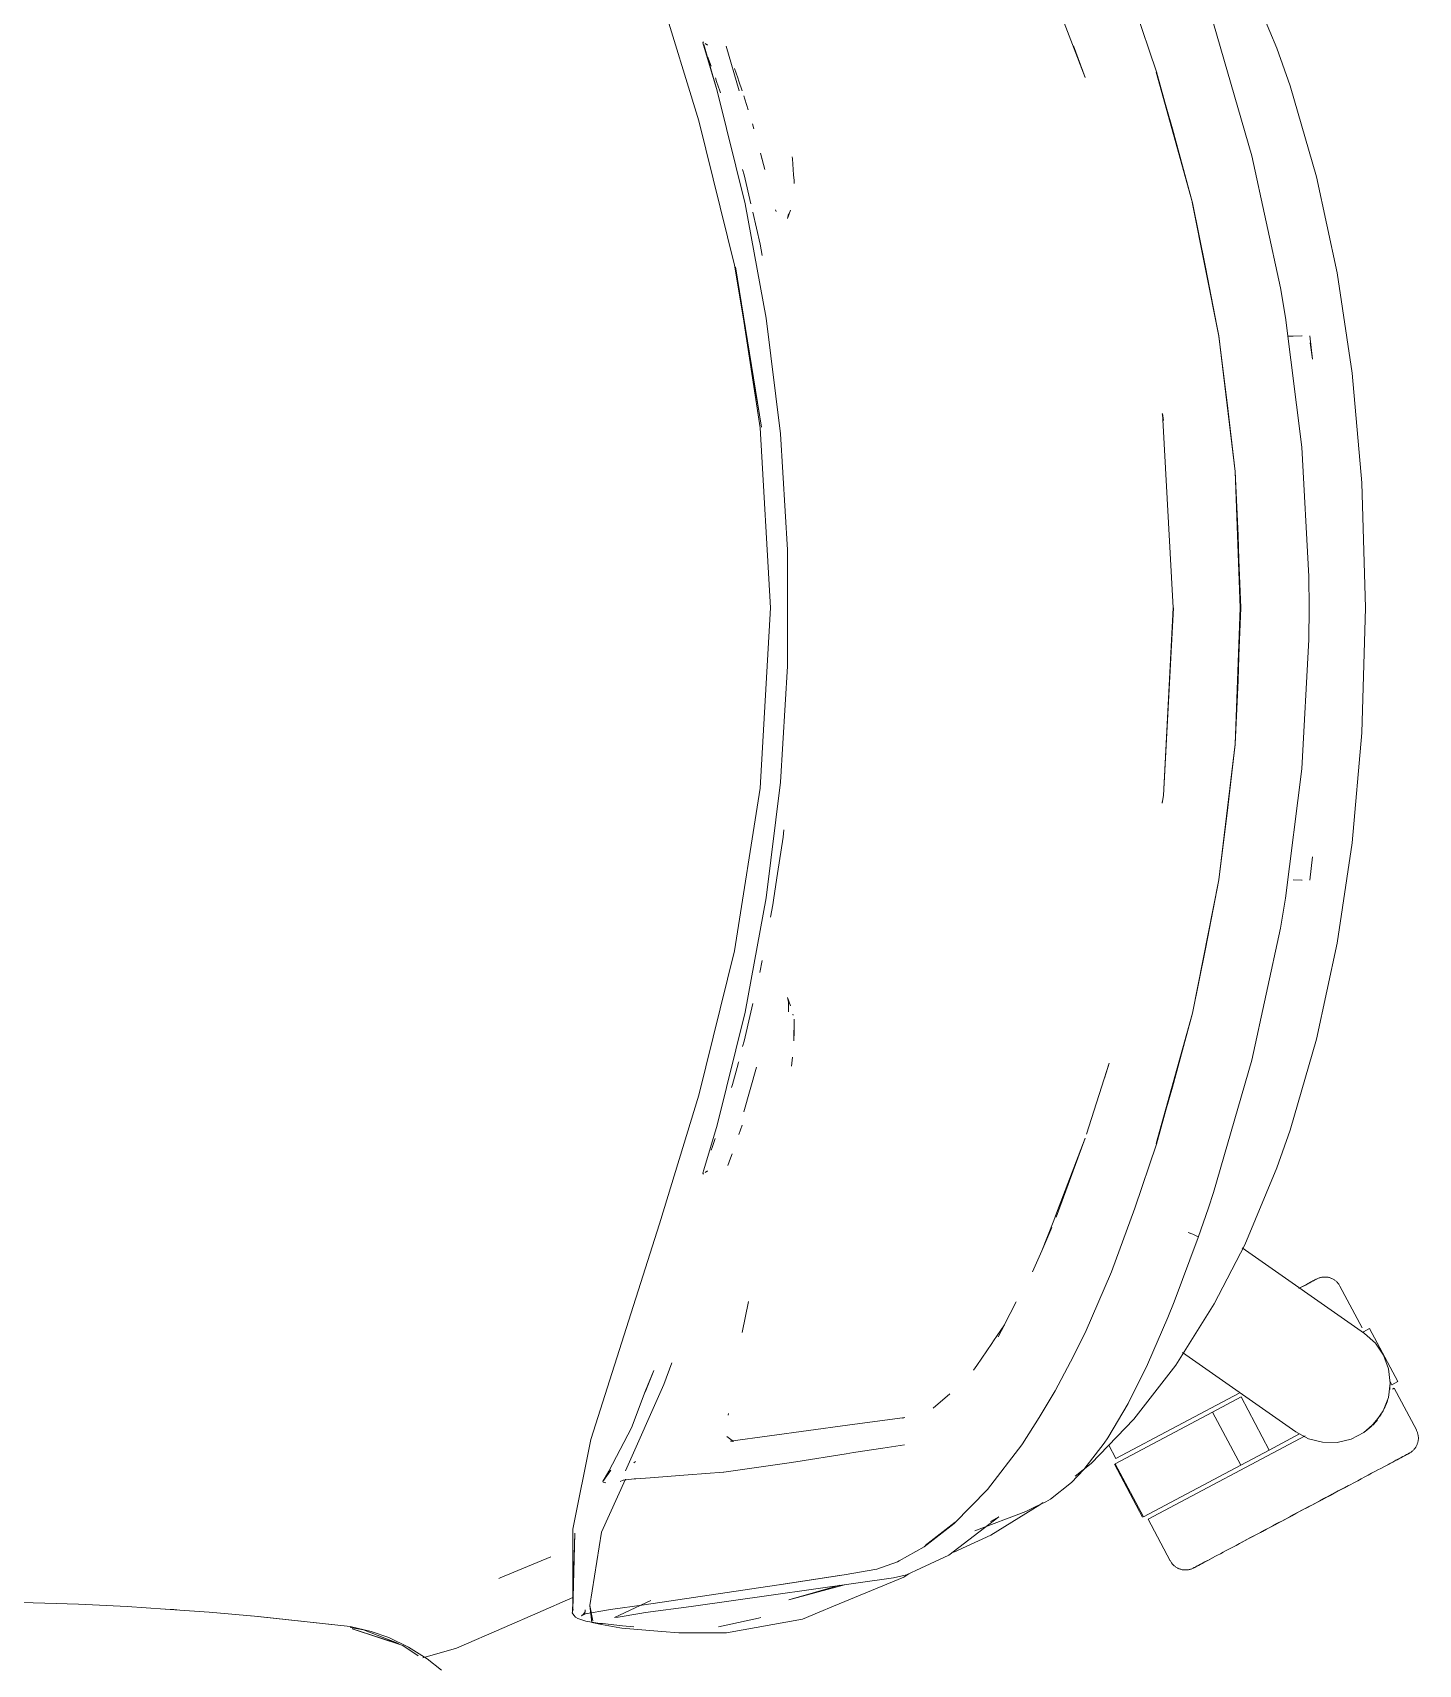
# Model space of a CAD drawing. Header units: millimetres. Extents: x 155927 to 317870, y -36033 to 97293.
# Drawn here: x 229424.8 to 229748, y 18359.8 to 18740.2 of the extents above; entities that cross this region are included whole.
import ezdxf

# ---------------------------------------------------------------- set-up
doc = ezdxf.new("R2010")
doc.units = ezdxf.units.MM
doc.header["$MEASUREMENT"] = 0
doc.layers.add('G-IMPT', color=8, linetype='CONTINUOUS', lineweight=9)
doc.layers.add('I-FURN', color=8, linetype='CONTINUOUS', lineweight=9)

msp = doc.modelspace()

# ---------------------------------------------------------------- linework, layer by layer
at = {"layer": 'G-IMPT'}
for p, q in [((229714.97, 18736.56), (229707.45, 18754.53)), ((229580.16, 18719.67), (229570.98, 18749.64)), ((229670.28, 18729.7), (229663.57, 18747.15)), ((229681.87, 18745.96), (229686.88, 18731.04)), ((229700.18, 18742.31), (229709.12, 18711.48)), ((229581.12, 18737.84), (229581.26, 18738.08)), ((229584.39, 18726.62), (229581.12, 18737.84)), ((229584.39, 18726.62), (229581.28, 18737.44)), ((229581.33, 18737.15), (229581.28, 18737.44)), ((229584.39, 18726.62), (229581.33, 18737.15)), ((229582.21, 18737.3), (229581.6, 18737.69)), ((229582.21, 18737.3), (229582, 18737.45)), ((229589.59, 18726.61), (229586.55, 18737.04)), ((229670.28, 18729.7), (229667.56, 18737.13)), ((229714.97, 18736.56), (229718.04, 18727.82)), ((229582.67, 18733.37), (229582.27, 18734.44)), ((229583.01, 18732.4), (229582.67, 18733.37)), ((229584, 18729.65), (229584.29, 18728.84)), ((229588.46, 18731.8), (229589.22, 18729.64)), ((229589.48, 18728.92), (229589.22, 18729.64)), ((229690.61, 18717.79), (229686.84, 18730.95)), ((229695.27, 18700.54), (229686.84, 18730.95)), ((229695.27, 18700.54), (229686.88, 18731.04)), ((229585.02, 18726.62), (229584.29, 18728.84)), ((229590.94, 18700.3), (229584.39, 18726.62)), ((229585.02, 18726.62), (229585.17, 18726.16)), ((229589.48, 18728.92), (229590.25, 18726.61)), ((229590.63, 18725.48), (229590.88, 18724.7)), ((229718.04, 18727.82), (229724.22, 18706.58)), ((229590.88, 18724.7), (229591.66, 18722.2)), ((229580.16, 18719.67), (229588.48, 18685.99)), ((229592.65, 18718.91), (229592.99, 18717.79)), ((229690.61, 18717.79), (229695.27, 18700.54)), ((229594.56, 18712.12), (229595.56, 18708.26)), ((229594.56, 18712.12), (229594.95, 18710.59)), ((229601.98, 18710.77), (229601.95, 18711.25)), ((229602.26, 18707.06), (229601.98, 18710.77)), ((229715.79, 18680.69), (229709.12, 18711.48)), ((229590.71, 18707.04), (229590.37, 18708.32)), ((229592.26, 18700.29), (229590.71, 18707.04)), ((229602.26, 18707.06), (229602.36, 18705.69)), ((229724.22, 18706.58), (229729.03, 18684.22)), ((229602.36, 18704.99), (229602.36, 18705.69)), ((229590.94, 18700.3), (229595.87, 18673.63)), ((229598.16, 18698.5), (229598.02, 18698.91)), ((229600.83, 18696.9), (229601.51, 18698.85)), ((229701.44, 18669.41), (229695.22, 18700.66)), ((229695.22, 18700.66), (229701.44, 18669.49)), ((229695.27, 18700.54), (229698.34, 18685.52)), ((229594.42, 18690.89), (229592.71, 18698.31)), ((229600.83, 18696.9), (229601.04, 18697.94)), ((229594.89, 18688.26), (229594.42, 18690.89)), ((229588.48, 18685.99), (229594.74, 18648.25)), ((229594.47, 18648.07), (229588.74, 18685.61)), ((229594.74, 18648.25), (229588.74, 18685.61)), ((229701.44, 18669.41), (229698.34, 18685.52)), ((229732.52, 18660.8), (229729.03, 18684.22)), ((229716.97, 18673.77), (229715.79, 18680.69)), ((229595.87, 18673.63), (229599.17, 18646.71)), ((229720.79, 18643.6), (229716.97, 18673.77)), ((229705.26, 18637.9), (229701.44, 18669.49)), ((229703.38, 18653.94), (229701.44, 18669.41)), ((229705.22, 18637.86), (229701.44, 18669.41)), ((229717.52, 18669.41), (229718.77, 18669.46)), ((229720.86, 18669.53), (229718.77, 18669.46)), ((229720.86, 18669.53), (229720.75, 18669.53)), ((229722.62, 18669.5), (229723.27, 18664.08)), ((229722.7, 18667.85), (229723.27, 18664.08)), ((229734.79, 18635.23), (229732.52, 18660.8)), ((229703.38, 18653.94), (229705.22, 18637.86)), ((229688.22, 18651.36), (229688.26, 18651.12)), ((229688.5, 18649.81), (229688.26, 18651.12)), ((229690.77, 18606.08), (229688.27, 18651.42)), ((229688.27, 18651.42), (229688.5, 18649.81)), ((229594.47, 18648.07), (229596.83, 18606.08)), ((229600.82, 18619.64), (229599.17, 18646.71)), ((229722.4, 18613.4), (229720.79, 18643.6)), ((229705.22, 18637.86), (229705.9, 18622.97)), ((229705.22, 18637.86), (229706.37, 18606.08)), ((229706.59, 18606.08), (229705.26, 18637.9)), ((229735.63, 18606.08), (229734.79, 18635.23)), ((229705.9, 18622.97), (229706.37, 18606.08)), ((229600.82, 18592.52), (229600.82, 18619.64)), ((229722.4, 18613.4), (229722.5, 18606.08)), ((229594.47, 18564.1), (229596.83, 18606.08)), ((229690.82, 18606.08), (229688.5, 18562.36)), ((229690.77, 18606.08), (229688.5, 18562.36)), ((229705.22, 18574.31), (229706.37, 18606.08)), ((229705.26, 18574.27), (229706.59, 18606.08)), ((229705.9, 18589.2), (229706.37, 18606.08)), ((229722.4, 18598.77), (229722.5, 18606.08)), ((229734.79, 18576.94), (229735.63, 18606.08)), ((229722.4, 18598.77), (229720.79, 18568.57)), ((229600.82, 18592.52), (229599.17, 18565.45)), ((229705.9, 18589.2), (229705.22, 18574.31)), ((229732.52, 18551.37), (229734.79, 18576.94)), ((229705.22, 18574.31), (229701.44, 18542.75)), ((229705.26, 18574.27), (229701.44, 18542.68)), ((229705.22, 18574.31), (229703.38, 18558.23)), ((229595.87, 18538.53), (229599.17, 18565.45)), ((229720.79, 18568.57), (229716.97, 18538.4)), ((229588.48, 18526.18), (229594.47, 18564.1)), ((229688.5, 18562.36), (229688.24, 18560.58)), ((229688.5, 18562.36), (229688.26, 18561.05)), ((229688.22, 18560.81), (229688.26, 18561.05)), ((229701.44, 18542.75), (229703.38, 18558.23)), ((229599.79, 18552.69), (229599.97, 18554.35)), ((229598.5, 18544.16), (229599.79, 18552.69)), ((229729.03, 18527.95), (229732.52, 18551.37)), ((229722.62, 18542.67), (229723.27, 18548.08)), ((229598.5, 18544.16), (229597.64, 18538.54)), ((229695.27, 18511.63), (229701.44, 18542.75)), ((229695.27, 18511.63), (229701.44, 18542.68)), ((229701.44, 18542.75), (229698.34, 18526.65)), ((229718.77, 18542.71), (229720.86, 18542.64)), ((229720.86, 18542.64), (229720.75, 18542.64)), ((229590.94, 18511.87), (229595.87, 18538.53)), ((229596.84, 18534.01), (229597.4, 18536.91)), ((229597.64, 18538.54), (229597.4, 18536.91)), ((229716.97, 18538.4), (229715.79, 18531.48)), ((229709.12, 18500.69), (229715.79, 18531.48)), ((229724.22, 18505.59), (229729.03, 18527.95)), ((229588.48, 18526.18), (229580.16, 18492.5)), ((229594.92, 18523.9), (229594.38, 18521.09)), ((229695.27, 18511.63), (229698.34, 18526.65)), ((229592.72, 18513.86), (229592.26, 18511.88)), ((229601.04, 18514.22), (229600.83, 18515.27)), ((229600.83, 18515.27), (229601.51, 18513.32)), ((229601.04, 18514.22), (229601.08, 18511.92)), ((229590.94, 18511.87), (229584.39, 18485.55)), ((229590.71, 18505.13), (229592.26, 18511.88)), ((229601.09, 18512.06), (229601.08, 18511.92)), ((229602.04, 18511.43), (229602.12, 18511.17)), ((229602.37, 18510.22), (229602.28, 18505.16)), ((229602.37, 18510.22), (229602.36, 18507.43)), ((229695.27, 18511.63), (229686.84, 18481.22)), ((229695.27, 18511.63), (229686.88, 18481.13)), ((229690.61, 18494.38), (229695.27, 18511.63)), ((229590.71, 18505.13), (229590.37, 18503.83)), ((229602.28, 18505.16), (229602.36, 18507.43)), ((229718.04, 18484.35), (229724.22, 18505.59)), ((229601.97, 18501.36), (229601.75, 18499.27)), ((229589.09, 18498.97), (229587.97, 18494.98)), ((229589.09, 18498.97), (229589.41, 18500.11)), ((229589.41, 18500.11), (229589.45, 18500.29)), ((229590.68, 18488.65), (229593.59, 18499.04)), ((229675.81, 18499.94), (229670.56, 18483.45)), ((229675.81, 18499.94), (229674.74, 18496.5)), ((229709.12, 18500.69), (229700.18, 18469.86)), ((229587.97, 18494.98), (229587.77, 18494.29)), ((229690.61, 18494.38), (229686.84, 18481.22)), ((229570.98, 18462.52), (229580.16, 18492.5)), ((229584.39, 18485.55), (229581.32, 18475.12)), ((229590.23, 18485.56), (229589.51, 18483.34)), ((229583.23, 18480.35), (229583.98, 18482.45)), ((229670.28, 18482.47), (229663.46, 18464.06)), ((229670.28, 18482.47), (229663.57, 18465.02)), ((229718.04, 18484.35), (229714.97, 18475.61)), ((229583.23, 18480.35), (229582.99, 18479.69)), ((229587.52, 18477.8), (229587.89, 18478.81)), ((229686.88, 18481.13), (229681.87, 18466.21)), ((229581.12, 18474.33), (229581.18, 18474.55)), ((229581.21, 18474.09), (229581.12, 18474.33)), ((229581.18, 18474.55), (229581.25, 18474.85)), ((229581.25, 18474.85), (229581.32, 18475.12)), ((229582.21, 18474.86), (229581.6, 18474.48)), ((229582.21, 18474.86), (229582, 18474.72)), ((229587.52, 18477.8), (229586.91, 18476.14)), ((229714.97, 18475.61), (229707.45, 18457.64)), ((229700.18, 18469.86), (229698.98, 18466.26)), ((229660.18, 18456.21), (229662.91, 18463.29)), ((229663.57, 18465.02), (229662.91, 18463.29)), ((229676.41, 18451.33), (229681.87, 18466.21)), ((229696.58, 18459.32), (229698.98, 18466.26)), ((229570.98, 18462.52), (229554.99, 18412.28)), ((229660.18, 18456.21), (229662.49, 18461.66)), ((229691.04, 18444.36), (229696.62, 18459.32)), ((229695.35, 18460.11), (229694.29, 18460.53)), ((229694.29, 18460.53), (229694.89, 18460.31)), ((229695.35, 18460.11), (229694.89, 18460.31)), ((229695.35, 18460.11), (229695.99, 18459.83)), ((229695.35, 18460.11), (229696.17, 18459.72)), ((229695.99, 18459.83), (229696.17, 18459.72)), ((229696.58, 18459.46), (229696.17, 18459.72)), ((229696.17, 18459.72), (229696.57, 18459.5)), ((229696.58, 18459.46), (229696.57, 18459.5)), ((229696.62, 18459.32), (229696.58, 18459.46)), ((229696.58, 18459.46), (229696.58, 18459.32)), ((229657.99, 18451.36), (229660.18, 18456.21)), ((229700.36, 18443.86), (229707.45, 18457.64)), ((229676.41, 18451.33), (229670.24, 18437.11)), ((229591.7, 18444.41), (229590.29, 18437.16)), ((229654.12, 18444.32), (229649.93, 18436.22)), ((229689.56, 18440.68), (229691.04, 18444.36)), ((229691.39, 18429.57), (229700.36, 18443.86)), ((229684.79, 18429.72), (229689.56, 18440.68)), ((229651.43, 18438.99), (229648.87, 18435.23)), ((229651.43, 18438.99), (229649.93, 18436.22)), ((229666.85, 18430.38), (229670.24, 18437.11)), ((229648.48, 18434.66), (229644.99, 18429.52)), ((229648.87, 18435.23), (229648.48, 18434.66)), ((229573.86, 18430.09), (229571.97, 18425.1)), ((229644.99, 18429.52), (229644.23, 18428.42)), ((229666.85, 18430.38), (229663.28, 18423.59)), ((229684.79, 18429.72), (229680.26, 18420.67)), ((229684.57, 18429.28), (229680.26, 18420.67)), ((229684.79, 18429.72), (229680.57, 18421.27)), ((229691.39, 18429.57), (229681.58, 18416.97)), ((229684.57, 18429.28), (229684.79, 18429.72)), ((229571.97, 18425.1), (229563.04, 18404.95)), ((229567.67, 18423.47), (229569.69, 18428.37)), ((229569.69, 18428.37), (229567.67, 18423.26)), ((229567.67, 18423.26), (229569.46, 18427.79)), ((229564.42, 18415), (229567.67, 18423.47)), ((229638.71, 18422.89), (229634.8, 18419.55)), ((229659.51, 18417.36), (229663.28, 18423.59)), ((229680.26, 18420.67), (229680.57, 18421.27)), ((229587.02, 18417.94), (229587.07, 18418.29)), ((229614.86, 18415.61), (229628.21, 18417.39)), ((229628.21, 18417.39), (229627.74, 18417.25)), ((229659.51, 18417.36), (229655.63, 18411.26)), ((229680.26, 18420.67), (229675.53, 18412.67)), ((229564.42, 18415), (229559.14, 18404.89)), ((229614.86, 18415.61), (229587.52, 18411.87)), ((229671.62, 18406.67), (229681.58, 18416.97)), ((229554.99, 18412.28), (229550.8, 18391.33)), ((229586.67, 18412.99), (229588.23, 18411.75)), ((229587.52, 18411.87), (229587.79, 18411.83)), ((229588.02, 18411.78), (229587.79, 18411.83)), ((229623.05, 18410.26), (229616.21, 18409.19)), ((229623.05, 18410.26), (229628.12, 18411)), ((229647.44, 18400.57), (229655.46, 18411.01)), ((229655.46, 18411.01), (229655.63, 18411.26)), ((229669.95, 18405.25), (229674.67, 18411.38)), ((229674.67, 18411.38), (229675.53, 18412.67)), ((229565.42, 18407.12), (229564.98, 18406.85)), ((229586.01, 18404.61), (229601.23, 18406.82)), ((229601.23, 18406.82), (229602.78, 18407.07)), ((229602.78, 18407.07), (229614.55, 18408.93)), ((229616.21, 18409.19), (229614.55, 18408.93)), ((229667.95, 18403.67), (229671.62, 18406.67)), ((229557.43, 18390.63), (229563.04, 18402.98)), ((229557.79, 18402.43), (229557.75, 18402.6)), ((229557.79, 18402.43), (229559.63, 18405.14)), ((229557.79, 18402.43), (229559.14, 18404.89)), ((229557.82, 18402.31), (229557.79, 18402.43)), ((229558.5, 18402.16), (229557.82, 18402.31)), ((229561.77, 18402.47), (229562.54, 18402.75)), ((229562.6, 18402.77), (229562.54, 18402.75)), ((229565.06, 18403.05), (229562.6, 18402.77)), ((229565.06, 18403.05), (229565.44, 18403.1)), ((229568.84, 18403.35), (229565.44, 18403.1)), ((229568.84, 18403.35), (229577.69, 18403.98)), ((229585.93, 18404.6), (229577.69, 18403.98)), ((229586.01, 18404.61), (229585.93, 18404.6)), ((229662.19, 18398.36), (229667.06, 18402.23)), ((229669.95, 18405.25), (229667.06, 18402.23)), ((229639.71, 18392.67), (229647.44, 18400.57)), ((229661.06, 18397.75), (229662.19, 18398.36)), ((229650.14, 18394.23), (229638.49, 18385.31)), ((229644.49, 18390.99), (229656.39, 18395.5)), ((229650.14, 18394.23), (229648.19, 18393.11)), ((229659.7, 18397.06), (229648.25, 18389.94)), ((229658.62, 18396.58), (229656.39, 18395.5)), ((229661.06, 18397.75), (229658.62, 18396.58)), ((229659.7, 18397.06), (229660.47, 18397.56)), ((229551.24, 18390.44), (229550.65, 18372)), ((229550.8, 18391.33), (229550.75, 18372.46)), ((229551.24, 18390.44), (229550.75, 18372.46)), ((229557.43, 18390.63), (229554.71, 18373.58)), ((229639.71, 18392.67), (229632.74, 18387.25)), ((229632.96, 18387.58), (229639.91, 18392.97)), ((229639.91, 18392.97), (229636.34, 18390.17)), ((229632.74, 18387.25), (229626.9, 18383.96)), ((229632.96, 18387.58), (229636.34, 18390.17)), ((229648.25, 18389.94), (229639.63, 18385.96)), ((229545.65, 18384.89), (229533.8, 18379.97)), ((229626.48, 18383.75), (229621.69, 18382)), ((229626.48, 18383.75), (229626.9, 18383.96)), ((229638.49, 18385.31), (229631.92, 18382.25)), ((229533.53, 18379.87), (229533.8, 18379.97)), ((229578.34, 18373.36), (229625.56, 18380.03)), ((229598.25, 18378.3), (229613.44, 18380.63)), ((229598.86, 18378.4), (229614.02, 18380.7)), ((229598.86, 18378.4), (229613.44, 18380.63)), ((229627.99, 18380.19), (229611.54, 18373.4)), ((229621.69, 18382), (229614.02, 18380.7)), ((229625.56, 18380.03), (229628.55, 18380.68)), ((229629.16, 18380.96), (229627.99, 18380.19)), ((229631.92, 18382.25), (229628.55, 18380.68)), ((229542.59, 18371.86), (229550.76, 18375.43)), ((229598.25, 18378.3), (229567.38, 18373.75)), ((229601.14, 18374.91), (229614.09, 18378.41)), ((229601.14, 18374.91), (229613.03, 18378.26)), ((229415.31, 18374.42), (229427.62, 18374.13)), ((229435.5, 18373.83), (229427.62, 18374.13)), ((229435.5, 18373.83), (229446.81, 18373.29)), ((229455.68, 18372.73), (229446.81, 18373.29)), ((229455.68, 18372.73), (229465.97, 18372)), ((229457.72, 18372.6), (229455.82, 18372.69)), ((229457.72, 18372.6), (229459.14, 18372.46)), ((229477.36, 18371.02), (229465.97, 18372)), ((229534.76, 18368.44), (229542.59, 18371.86)), ((229550.62, 18371.88), (229550.81, 18372.74)), ((229550.62, 18371.88), (229551.02, 18371.3)), ((229550.65, 18372), (229550.75, 18372.46)), ((229550.75, 18372.46), (229550.79, 18372.63)), ((229550.81, 18372.74), (229550.79, 18372.63)), ((229553.88, 18371.7), (229552.78, 18371.14)), ((229553.28, 18371.53), (229552.78, 18371.14)), ((229553.26, 18371.53), (229559.53, 18372.64)), ((229553.88, 18371.7), (229553.26, 18371.53)), ((229553.61, 18372.07), (229553.28, 18371.53)), ((229553.61, 18372.07), (229553.68, 18372.57)), ((229555.4, 18370), (229554.71, 18373.58)), ((229555.4, 18370), (229554.77, 18373.54)), ((229554.77, 18373.54), (229555.16, 18369.59)), ((229567.38, 18373.75), (229559.53, 18372.64)), ((229568.93, 18374.73), (229560.5, 18370.73)), ((229561.36, 18370.87), (229566.38, 18371.7)), ((229566.38, 18371.7), (229567.68, 18371.92)), ((229578.34, 18373.36), (229567.68, 18371.92)), ((229604.32, 18370.41), (229608.18, 18372.01)), ((229611.54, 18373.4), (229608.18, 18372.01)), ((229498.8, 18368.67), (229475.84, 18371.12)), ((229475.84, 18371.12), (229495.98, 18369)), ((229498.8, 18368.67), (229477.36, 18371.02)), ((229494.47, 18369.14), (229495.98, 18369)), ((229498.8, 18368.67), (229495.98, 18369)), ((229498.8, 18368.67), (229503.76, 18367.51)), ((229498.87, 18368.45), (229501.93, 18367.87)), ((229511.15, 18364.27), (229499.3, 18368.08)), ((229508.44, 18365.17), (229499.3, 18368.08)), ((229501.93, 18367.87), (229510.11, 18364.67)), ((229523.63, 18363.59), (229534.76, 18368.44)), ((229551.39, 18370.81), (229551.02, 18371.3)), ((229551.39, 18370.81), (229551.93, 18370.49)), ((229553.79, 18369.94), (229551.93, 18370.49)), ((229557.07, 18369.4), (229553.79, 18369.94)), ((229557.48, 18369.14), (229555.16, 18369.59)), ((229557.07, 18369.4), (229557.69, 18369.33)), ((229557.48, 18369.14), (229561.73, 18368.33)), ((229562.37, 18368.81), (229557.69, 18369.33)), ((229560.5, 18370.73), (229561.36, 18370.87)), ((229562.2, 18368.29), (229561.73, 18368.33)), ((229571.53, 18367.49), (229562.2, 18368.29)), ((229562.37, 18368.81), (229564.96, 18368.6)), ((229584.76, 18368.58), (229594.06, 18370.63)), ((229586.62, 18367.17), (229604.32, 18370.41)), ((229594.06, 18370.63), (229594.64, 18370.78)), ((229507.89, 18366.06), (229503.76, 18367.51)), ((229512.47, 18363.87), (229507.89, 18366.06)), ((229511.15, 18364.27), (229508.44, 18365.17)), ((229511.15, 18364.27), (229514.73, 18361.84)), ((229512.47, 18363.87), (229516.8, 18361.14)), ((229571.53, 18367.49), (229575.48, 18367.15)), ((229575.48, 18367.15), (229579.65, 18367.15)), ((229586.62, 18367.17), (229579.65, 18367.15)), ((229523.63, 18363.59), (229515.81, 18361.33)), ((229520.11, 18358.52), (229516.8, 18361.14))]:
    msp.add_line(p, q, dxfattribs=at)
at = {"layer": 'I-FURN'}
for p, q in [((229706.83, 18456.96), (229735.42, 18436.94)), ((229720.09, 18447.46), (229720.63, 18447.74)), ((229720.9, 18447.89), (229720.39, 18447.62)), ((229720.63, 18447.74), (229721.13, 18448.01)), ((229721.39, 18448.15), (229720.9, 18447.89)), ((229721.13, 18448.01), (229721.6, 18448.26)), ((229721.83, 18448.38), (229721.39, 18448.15)), ((229721.6, 18448.26), (229722.03, 18448.49)), ((229722.24, 18448.6), (229721.83, 18448.38)), ((229722.03, 18448.49), (229722.42, 18448.7)), ((229722.62, 18448.8), (229722.24, 18448.6)), ((229722.42, 18448.7), (229722.77, 18448.89)), ((229722.95, 18448.98), (229722.62, 18448.8)), ((229722.77, 18448.89), (229723.09, 18449.05)), ((229723.25, 18449.14), (229722.95, 18448.98)), ((229723.09, 18449.05), (229723.37, 18449.2)), ((229723.51, 18449.27), (229723.25, 18449.14)), ((229723.37, 18449.2), (229723.61, 18449.33)), ((229723.73, 18449.39), (229723.51, 18449.27)), ((229723.61, 18449.33), (229723.81, 18449.44)), ((229723.91, 18449.49), (229723.73, 18449.39)), ((229723.81, 18449.44), (229723.98, 18449.52)), ((229724.05, 18449.56), (229723.91, 18449.49)), ((229723.98, 18449.52), (229724.1, 18449.59)), ((229724.15, 18449.62), (229724.05, 18449.56)), ((229724.1, 18449.59), (229724.18, 18449.63)), ((229724.21, 18449.65), (229724.15, 18449.62)), ((229724.18, 18449.63), (229724.22, 18449.65)), ((229724.23, 18449.66), (229724.21, 18449.65)), ((229724.22, 18449.65), (229724.23, 18449.66)), ((229724.23, 18449.66), (229724.37, 18449.73)), ((229724.37, 18449.73), (229724.52, 18449.8)), ((229724.52, 18449.8), (229724.67, 18449.86)), ((229724.67, 18449.86), (229724.82, 18449.91)), ((229724.82, 18449.91), (229724.97, 18449.96)), ((229724.97, 18449.96), (229725.13, 18450.01)), ((229725.13, 18450.01), (229725.28, 18450.04)), ((229725.28, 18450.04), (229725.44, 18450.07)), ((229725.44, 18450.07), (229725.6, 18450.1)), ((229725.6, 18450.1), (229725.76, 18450.11)), ((229725.76, 18450.11), (229725.92, 18450.12)), ((229725.92, 18450.12), (229726.08, 18450.13)), ((229726.08, 18450.13), (229726.24, 18450.13)), ((229726.24, 18450.13), (229726.41, 18450.12)), ((229726.41, 18450.12), (229726.57, 18450.1)), ((229726.57, 18450.1), (229726.73, 18450.08)), ((229726.73, 18450.08), (229726.89, 18450.06)), ((229726.89, 18450.06), (229727.04, 18450.02)), ((229727.04, 18450.02), (229727.2, 18449.98)), ((229727.2, 18449.98), (229727.35, 18449.94)), ((229727.35, 18449.94), (229727.51, 18449.88)), ((229727.51, 18449.88), (229727.66, 18449.82)), ((229727.66, 18449.82), (229727.8, 18449.76)), ((229727.8, 18449.76), (229727.95, 18449.69)), ((229727.95, 18449.69), (229728.09, 18449.61)), ((229728.09, 18449.61), (229728.23, 18449.53)), ((229728.23, 18449.53), (229728.37, 18449.45)), ((229728.37, 18449.45), (229728.5, 18449.35)), ((229728.5, 18449.35), (229728.63, 18449.25)), ((229728.63, 18449.25), (229728.75, 18449.15)), ((229728.75, 18449.15), (229728.87, 18449.04)), ((229728.87, 18449.04), (229728.99, 18448.93)), ((229728.99, 18448.93), (229729.1, 18448.82)), ((229729.1, 18448.82), (229729.2, 18448.69)), ((229729.2, 18448.69), (229729.3, 18448.57)), ((229729.3, 18448.57), (229729.4, 18448.44)), ((229729.4, 18448.44), (229729.49, 18448.31)), ((229729.49, 18448.31), (229729.58, 18448.17)), ((229729.58, 18448.17), (229729.66, 18448.03)), ((229729.66, 18448.03), (229729.68, 18447.99)), ((229734.83, 18438.31), (229729.68, 18447.99)), ((229735.18, 18437.36), (229736.58, 18438.1)), ((229735.27, 18437.41), (229735.18, 18437.36)), ((229735.42, 18436.94), (229737.93, 18434.69)), ((229743.15, 18425.74), (229736.58, 18438.1)), ((229719.37, 18414.02), (229692.94, 18432.53)), ((229737.93, 18434.69), (229739.83, 18431.9)), ((229739.83, 18431.9), (229741, 18428.74)), ((229741, 18428.74), (229741.39, 18425.39)), ((229741.39, 18425.39), (229740.96, 18422.04)), ((229741.35, 18425.76), (229741.76, 18425)), ((229743.15, 18425.74), (229741.76, 18425)), ((229741.76, 18425), (229741.84, 18425.05)), ((229677.44, 18407.79), (229706.13, 18423.05)), ((229699.96, 18418.63), (229706.6, 18422.16)), ((229713.17, 18409.8), (229706.6, 18422.16)), ((229740.96, 18422.04), (229739.74, 18418.9)), ((229741.96, 18423.98), (229742.34, 18424.18)), ((229747.49, 18414.49), (229742.34, 18424.18)), ((229677.25, 18406.56), (229699.96, 18418.63)), ((229706.53, 18406.27), (229699.96, 18418.63)), ((229736.97, 18415.27), (229739.26, 18418.05)), ((229739.74, 18418.9), (229737.8, 18416.13)), ((229720.23, 18413.56), (229713.17, 18409.8)), ((229722.34, 18412.43), (229719.37, 18414.02)), ((229735.26, 18413.91), (229732.27, 18412.36)), ((229737.8, 18416.13), (229735.26, 18413.91)), ((229735.55, 18414.12), (229736.97, 18415.27)), ((229747.49, 18414.49), (229747.56, 18414.35)), ((229747.56, 18414.35), (229747.63, 18414.2)), ((229747.63, 18414.2), (229747.69, 18414.05)), ((229747.69, 18414.05), (229747.74, 18413.9)), ((229747.74, 18413.9), (229747.79, 18413.75)), ((229747.79, 18413.75), (229747.84, 18413.59)), ((229747.84, 18413.59), (229747.87, 18413.44)), ((229747.87, 18413.44), (229747.9, 18413.28)), ((229747.9, 18413.28), (229747.93, 18413.12)), ((229675.76, 18410.95), (229677.44, 18407.79)), ((229684.95, 18393.66), (229721.55, 18413.13)), ((229713.17, 18409.8), (229706.53, 18406.27)), ((229725.61, 18411.6), (229722.34, 18412.43)), ((229728.99, 18411.58), (229725.61, 18411.6)), ((229732.27, 18412.36), (229728.99, 18411.58)), ((229746.53, 18409.52), (229746.4, 18409.42)), ((229746.65, 18409.62), (229746.53, 18409.52)), ((229746.76, 18409.73), (229746.65, 18409.62)), ((229746.88, 18409.85), (229746.76, 18409.73)), ((229746.98, 18409.97), (229746.88, 18409.85)), ((229747.09, 18410.09), (229746.98, 18409.97)), ((229747.18, 18410.22), (229747.09, 18410.09)), ((229747.28, 18410.35), (229747.18, 18410.22)), ((229747.36, 18410.49), (229747.28, 18410.35)), ((229747.45, 18410.63), (229747.36, 18410.49)), ((229747.52, 18410.77), (229747.45, 18410.63)), ((229747.59, 18410.92), (229747.52, 18410.77)), ((229747.66, 18411.06), (229747.59, 18410.92)), ((229747.71, 18411.21), (229747.66, 18411.06)), ((229747.77, 18411.37), (229747.71, 18411.21)), ((229747.81, 18411.52), (229747.77, 18411.37)), ((229747.85, 18411.68), (229747.81, 18411.52)), ((229747.89, 18411.83), (229747.85, 18411.68)), ((229747.91, 18411.99), (229747.89, 18411.83)), ((229747.94, 18412.15), (229747.91, 18411.99)), ((229747.93, 18413.12), (229747.94, 18412.96)), ((229747.94, 18412.96), (229747.96, 18412.8)), ((229747.95, 18412.31), (229747.94, 18412.15)), ((229747.96, 18412.47), (229747.95, 18412.31)), ((229747.96, 18412.8), (229747.96, 18412.64)), ((229747.96, 18412.64), (229747.96, 18412.47)), ((229677.08, 18406.47), (229683.65, 18394.11)), ((229683.82, 18394.2), (229677.25, 18406.56)), ((229706.53, 18406.27), (229683.82, 18394.2)), ((229739.22, 18405.53), (229739.89, 18405.89)), ((229739.89, 18405.89), (229740.52, 18406.22)), ((229740.52, 18406.22), (229741.12, 18406.54)), ((229741.43, 18406.71), (229740.85, 18406.4)), ((229741.12, 18406.54), (229741.69, 18406.84)), ((229741.98, 18407), (229741.43, 18406.71)), ((229741.69, 18406.84), (229742.22, 18407.13)), ((229742.5, 18407.28), (229741.98, 18407)), ((229742.22, 18407.13), (229742.73, 18407.4)), ((229742.98, 18407.53), (229742.5, 18407.28)), ((229742.73, 18407.4), (229743.19, 18407.64)), ((229743.43, 18407.77), (229742.98, 18407.53)), ((229743.19, 18407.64), (229743.62, 18407.87)), ((229743.84, 18407.99), (229743.43, 18407.77)), ((229743.62, 18407.87), (229744.01, 18408.08)), ((229744.21, 18408.19), (229743.84, 18407.99)), ((229744.01, 18408.08), (229744.37, 18408.27)), ((229744.55, 18408.36), (229744.21, 18408.19)), ((229744.37, 18408.27), (229744.69, 18408.44)), ((229744.84, 18408.52), (229744.55, 18408.36)), ((229744.69, 18408.44), (229744.97, 18408.59)), ((229745.1, 18408.66), (229744.84, 18408.52)), ((229744.97, 18408.59), (229745.21, 18408.72)), ((229745.32, 18408.78), (229745.1, 18408.66)), ((229745.21, 18408.72), (229745.41, 18408.82)), ((229745.5, 18408.87), (229745.32, 18408.78)), ((229745.41, 18408.82), (229745.57, 18408.91)), ((229745.64, 18408.95), (229745.5, 18408.87)), ((229745.57, 18408.91), (229745.69, 18408.97)), ((229745.74, 18409), (229745.64, 18408.95)), ((229745.69, 18408.97), (229745.77, 18409.02)), ((229745.8, 18409.03), (229745.74, 18409)), ((229745.77, 18409.02), (229745.82, 18409.04)), ((229745.82, 18409.04), (229745.8, 18409.03)), ((229745.86, 18409.06), (229745.82, 18409.04)), ((229745.82, 18409.04), (229745.82, 18409.04)), ((229746, 18409.14), (229745.86, 18409.06)), ((229746.14, 18409.23), (229746, 18409.14)), ((229746.27, 18409.32), (229746.14, 18409.23)), ((229746.4, 18409.42), (229746.27, 18409.32)), ((229732.05, 18401.72), (229732.94, 18402.19)), ((229732.94, 18402.19), (229733.81, 18402.65)), ((229733.81, 18402.65), (229734.65, 18403.1)), ((229734.65, 18403.1), (229735.48, 18403.54)), ((229735.48, 18403.54), (229736.28, 18403.97)), ((229736.28, 18403.97), (229737.06, 18404.38)), ((229737.06, 18404.38), (229737.8, 18404.78)), ((229737.8, 18404.78), (229738.53, 18405.16)), ((229738.53, 18405.16), (229739.22, 18405.53)), ((229724.42, 18397.66), (229725.41, 18398.19)), ((229725.94, 18398.47), (229724.96, 18397.95)), ((229725.41, 18398.19), (229726.4, 18398.71)), ((229726.92, 18398.99), (229725.94, 18398.47)), ((229726.4, 18398.71), (229727.37, 18399.23)), ((229727.89, 18399.51), (229726.92, 18398.99)), ((229727.37, 18399.23), (229728.33, 18399.74)), ((229728.85, 18400.02), (229727.89, 18399.51)), ((229728.33, 18399.74), (229729.29, 18400.25)), ((229729.79, 18400.52), (229728.85, 18400.02)), ((229729.29, 18400.25), (229730.22, 18400.75)), ((229730.72, 18401.01), (229729.79, 18400.52)), ((229730.22, 18400.75), (229731.15, 18401.24)), ((229731.64, 18401.5), (229730.72, 18401.01)), ((229731.15, 18401.24), (229732.05, 18401.72)), ((229717.95, 18394.22), (229716.95, 18393.69)), ((229717.41, 18393.93), (229718.41, 18394.46)), ((229718.95, 18394.75), (229717.95, 18394.22)), ((229718.41, 18394.46), (229719.41, 18395)), ((229719.95, 18395.29), (229718.95, 18394.75)), ((229719.41, 18395), (229720.41, 18395.53)), ((229720.96, 18395.82), (229719.95, 18395.29)), ((229720.41, 18395.53), (229721.42, 18396.07)), ((229721.96, 18396.36), (229720.96, 18395.82)), ((229721.42, 18396.07), (229722.42, 18396.6)), ((229722.96, 18396.89), (229721.96, 18396.36)), ((229722.42, 18396.6), (229723.42, 18397.13)), ((229723.96, 18397.42), (229722.96, 18396.89)), ((229723.42, 18397.13), (229724.42, 18397.66)), ((229724.96, 18397.95), (229723.96, 18397.42)), ((229684.95, 18393.66), (229690.1, 18383.98)), ((229711.15, 18390.6), (229710.22, 18390.11)), ((229710.65, 18390.34), (229711.58, 18390.83)), ((229712.08, 18391.1), (229711.15, 18390.6)), ((229711.58, 18390.83), (229712.52, 18391.34)), ((229713.04, 18391.61), (229712.08, 18391.1)), ((229712.52, 18391.34), (229713.48, 18391.84)), ((229714, 18392.12), (229713.04, 18391.61)), ((229713.48, 18391.84), (229714.45, 18392.36)), ((229714.97, 18392.64), (229714, 18392.12)), ((229714.45, 18392.36), (229715.43, 18392.88)), ((229715.96, 18393.16), (229714.97, 18392.64)), ((229715.43, 18392.88), (229716.41, 18393.4)), ((229716.95, 18393.69), (229715.96, 18393.16)), ((229716.41, 18393.4), (229717.41, 18393.93)), ((229703.17, 18386.36), (229703.91, 18386.76)), ((229703.91, 18386.76), (229704.67, 18387.16)), ((229704.67, 18387.16), (229705.46, 18387.58)), ((229705.46, 18387.58), (229706.27, 18388.01)), ((229706.27, 18388.01), (229707.1, 18388.45)), ((229707.56, 18388.7), (229706.72, 18388.25)), ((229707.1, 18388.45), (229707.96, 18388.91)), ((229708.43, 18389.16), (229707.56, 18388.7)), ((229707.96, 18388.91), (229708.84, 18389.38)), ((229709.32, 18389.63), (229708.43, 18389.16)), ((229708.84, 18389.38), (229709.73, 18389.85)), ((229710.22, 18390.11), (229709.32, 18389.63)), ((229709.73, 18389.85), (229710.65, 18390.34)), ((229690.12, 18383.94), (229690.1, 18383.98)), ((229690.2, 18383.8), (229690.12, 18383.94)), ((229690.28, 18383.66), (229690.2, 18383.8)), ((229690.37, 18383.53), (229690.28, 18383.66)), ((229690.47, 18383.4), (229690.37, 18383.53)), ((229690.57, 18383.27), (229690.47, 18383.4)), ((229690.68, 18383.15), (229690.57, 18383.27)), ((229690.79, 18383.04), (229690.68, 18383.15)), ((229690.9, 18382.92), (229690.79, 18383.04)), ((229691.02, 18382.82), (229690.9, 18382.92)), ((229691.15, 18382.71), (229691.02, 18382.82)), ((229696.27, 18382.69), (229696.53, 18382.83)), ((229696.68, 18382.91), (229696.4, 18382.77)), ((229696.53, 18382.83), (229696.82, 18382.99)), ((229697, 18383.08), (229696.68, 18382.91)), ((229696.82, 18382.99), (229697.16, 18383.17)), ((229697.36, 18383.27), (229697, 18383.08)), ((229697.16, 18383.17), (229697.53, 18383.37)), ((229697.75, 18383.48), (229697.36, 18383.27)), ((229697.53, 18383.37), (229697.94, 18383.58)), ((229698.18, 18383.71), (229697.75, 18383.48)), ((229697.94, 18383.58), (229698.39, 18383.82)), ((229698.64, 18383.96), (229698.18, 18383.71)), ((229698.39, 18383.82), (229698.87, 18384.08)), ((229699.15, 18384.22), (229698.64, 18383.96)), ((229698.87, 18384.08), (229699.39, 18384.35)), ((229699.68, 18384.51), (229699.15, 18384.22)), ((229699.39, 18384.35), (229699.94, 18384.65)), ((229700.25, 18384.81), (229699.68, 18384.51)), ((229699.94, 18384.65), (229700.52, 18384.96)), ((229700.52, 18384.96), (229701.14, 18385.28)), ((229701.14, 18385.28), (229701.79, 18385.63)), ((229701.79, 18385.63), (229702.46, 18385.99)), ((229702.46, 18385.99), (229703.17, 18386.36)), ((229691.28, 18382.62), (229691.15, 18382.71)), ((229691.41, 18382.52), (229691.28, 18382.62)), ((229691.54, 18382.44), (229691.41, 18382.52)), ((229691.68, 18382.35), (229691.54, 18382.44)), ((229691.83, 18382.28), (229691.68, 18382.35)), ((229691.97, 18382.21), (229691.83, 18382.28)), ((229692.12, 18382.14), (229691.97, 18382.21)), ((229692.27, 18382.09), (229692.12, 18382.14)), ((229692.42, 18382.03), (229692.27, 18382.09)), ((229692.58, 18381.99), (229692.42, 18382.03)), ((229692.73, 18381.95), (229692.58, 18381.99)), ((229692.89, 18381.91), (229692.73, 18381.95)), ((229693.05, 18381.89), (229692.89, 18381.91)), ((229693.21, 18381.86), (229693.05, 18381.89)), ((229693.37, 18381.85), (229693.21, 18381.86)), ((229693.53, 18381.84), (229693.37, 18381.85)), ((229693.69, 18381.84), (229693.53, 18381.84)), ((229693.85, 18381.84), (229693.69, 18381.84)), ((229694.01, 18381.85), (229693.85, 18381.84)), ((229694.17, 18381.87), (229694.01, 18381.85)), ((229694.33, 18381.9), (229694.17, 18381.87)), ((229694.49, 18381.93), (229694.33, 18381.9)), ((229694.65, 18381.96), (229694.49, 18381.93)), ((229694.8, 18382.01), (229694.65, 18381.96)), ((229694.96, 18382.05), (229694.8, 18382.01)), ((229695.11, 18382.11), (229694.96, 18382.05)), ((229695.26, 18382.17), (229695.11, 18382.11)), ((229695.4, 18382.24), (229695.26, 18382.17)), ((229695.55, 18382.31), (229695.4, 18382.24)), ((229695.6, 18382.34), (229695.55, 18382.31)), ((229695.55, 18382.31), (229695.57, 18382.32)), ((229695.55, 18382.31), (229695.55, 18382.31)), ((229695.57, 18382.32), (229695.63, 18382.35)), ((229695.68, 18382.38), (229695.6, 18382.34)), ((229695.63, 18382.35), (229695.73, 18382.41)), ((229695.8, 18382.44), (229695.68, 18382.38)), ((229695.73, 18382.41), (229695.87, 18382.48)), ((229695.96, 18382.53), (229695.8, 18382.44)), ((229695.87, 18382.48), (229696.05, 18382.58)), ((229696.16, 18382.64), (229695.96, 18382.53)), ((229696.05, 18382.58), (229696.27, 18382.69)), ((229696.4, 18382.77), (229696.16, 18382.64))]:
    msp.add_line(p, q, dxfattribs=at)
for points in [[(229741.35, 18425.76), (229741.36, 18425.52), (229741.36, 18424.99), (229741.32, 18424.32), (229741.29, 18423.94)], [(229738.42, 18416.85), (229738.09, 18416.43), (229737.75, 18416), (229737.32, 18415.61)]]:
    msp.add_open_spline(points, degree=3, dxfattribs=at)
msp.add_open_spline([(229740.76, 18421.34), (229740.61, 18420.87), (229740.39, 18420.24), (229740.09, 18419.61), (229740.02, 18419.45)], degree=3, knots=[-0.6, -0.6, -0.6, -0.6, -0.5, -0.4680239, -0.4680239, -0.4680239, -0.4680239], dxfattribs=at)

doc.saveas('drawing.dxf')
